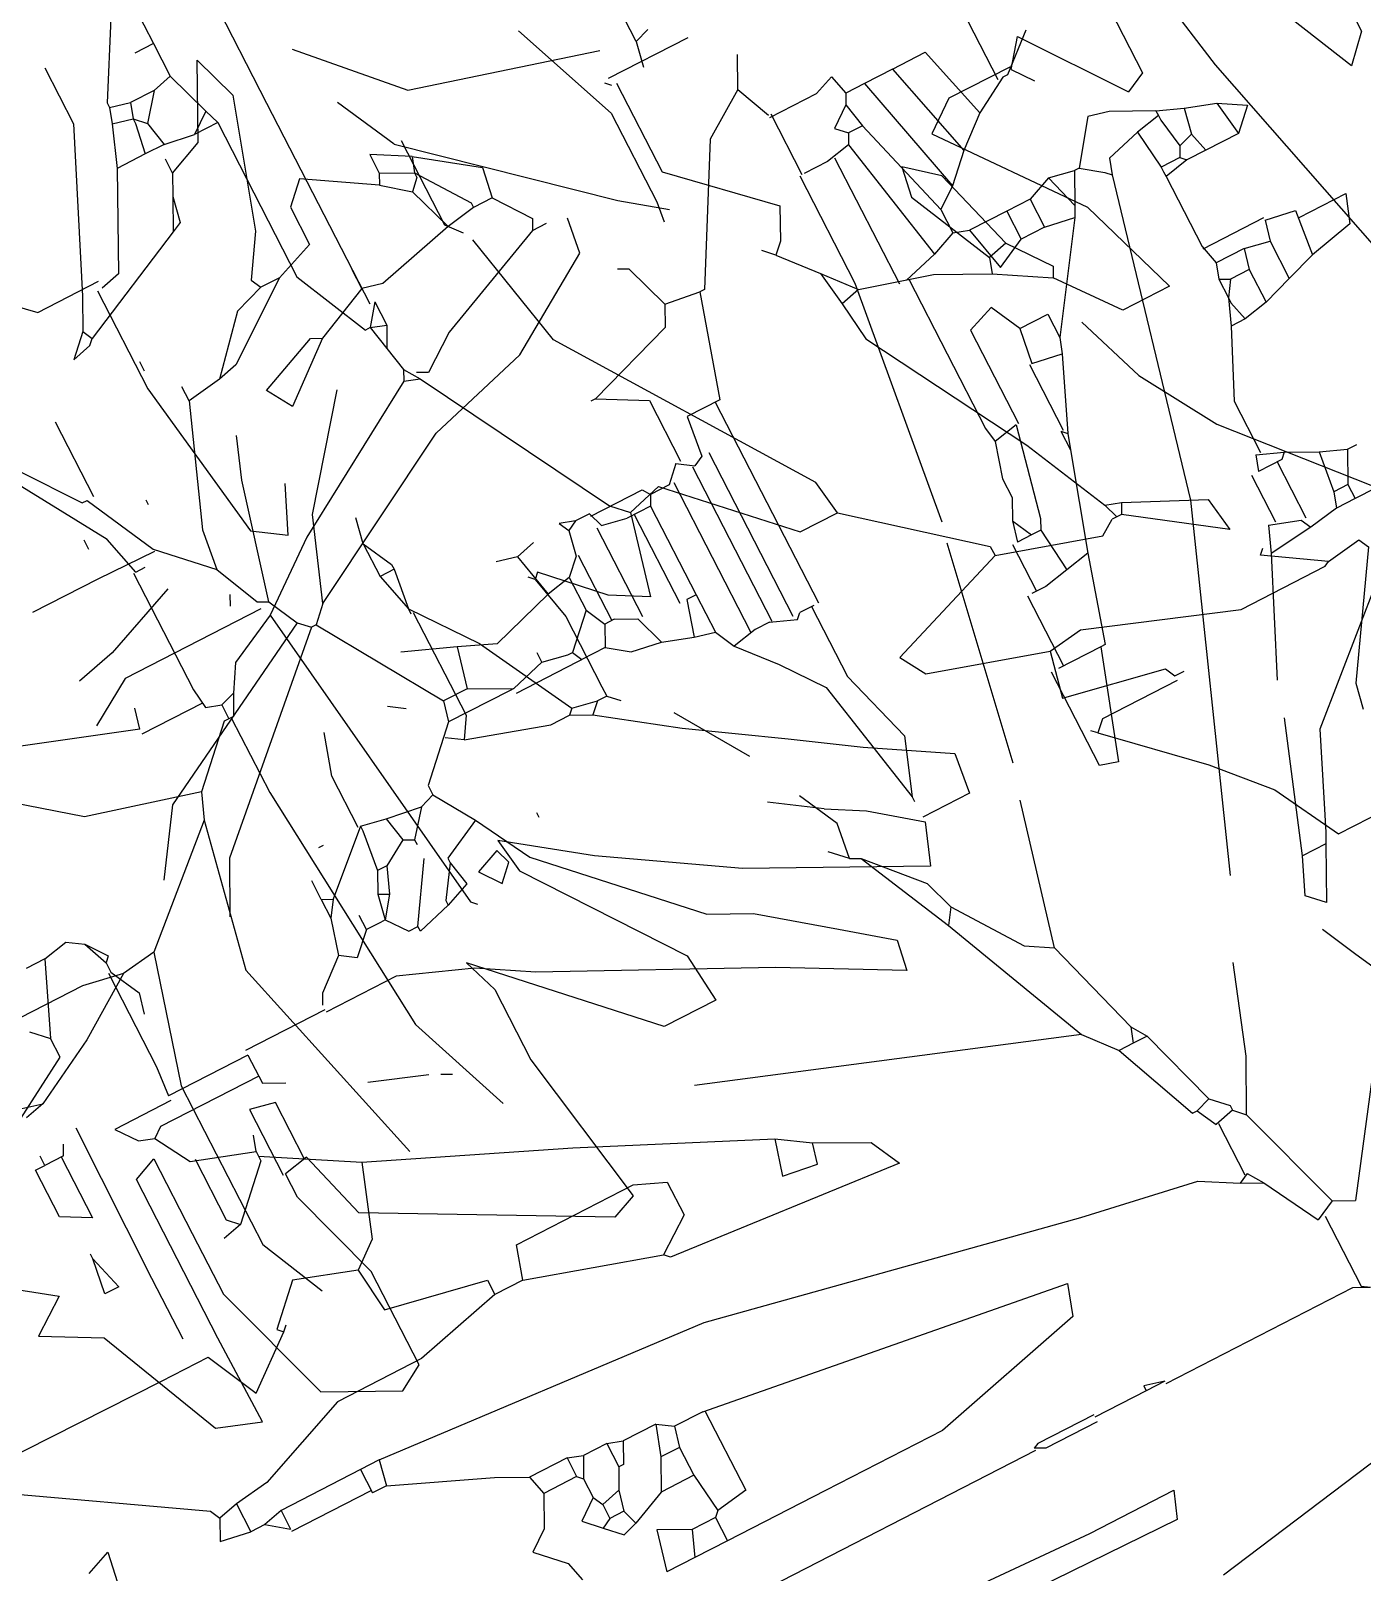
# Model space of a CAD drawing. Header units: metres. Extents: x 1769 to 3632, y 809 to 2652.
# Drawn here: x 2679.2371 to 2679.4365, y 1799.1641 to 1799.395 of the extents above; entities that cross this region are included whole.
import ezdxf

# ---------------------------------------------------------------- set-up
doc = ezdxf.new("R2010")
doc.units = ezdxf.units.M
doc.header["$LTSCALE"] = 10
doc.layers.add('L-PLNT', color=66, linetype='Continuous')
doc.layers.add('Vegetation - Trees', color=64, linetype='Continuous', lineweight=30)

# ---------------------------------------------------------------- blocks, each defined once
blk = doc.blocks.new('GARRA DE LEON')
at = {"layer": 'L-PLNT', "color": 65, "linetype": 'Continuous'}
for p, q in [((1270.3492, 335.3241), (1270.4072, 335.3531)), ((1270.4072, 335.3531), (1270.4279, 335.3406)), ((1270.4279, 335.3406), (1270.4279, 335.2578)), ((1270.2622, 335.3116), (1270.2975, 335.3241)), ((1270.2975, 335.3241), (1270.2964, 335.2495)), ((1270.3161, 335.2205), (1270.3492, 335.3241)), ((1270.2167, 335.2081), (1270.2622, 335.3116)), ((1270.6184, 335.3075), (1270.4403, 335.2122)), ((1270.6163, 335.1667), (1270.6391, 335.2992)), ((1270.6391, 335.2992), (1270.6184, 335.3075)), ((1271.2354, 335.2454), (1271.2644, 335.2992)), ((1271.2644, 335.2992), (1271.3059, 335.2992)), ((1270.3616, 335.1998), (1270.3865, 335.2537)), ((1270.4279, 335.2578), (1270.403, 335.1791)), ((1270.2964, 335.2495), (1270.2964, 335.1087)), ((1271.1982, 335.204), (1271.2354, 335.2454)), ((1270.2716, 335.1833), (1270.2716, 335.2371)), ((1270.3161, 335.1667), (1270.3161, 335.2205)), ((1271.3307, 335.1998), (1271.3265, 335.2205)), ((1270.1712, 335.1833), (1270.2167, 335.2081)), ((1270.4403, 335.2122), (1270.4238, 335.1543)), ((1271.1319, 335.1418), (1271.1982, 335.204)), ((1270.3616, 335.059), (1270.3616, 335.1998)), ((1270.7219, 335.1915), (1270.606, 335.0756)), ((1270.7675, 335.1915), (1270.7219, 335.1915)), ((1270.7633, 335.1501), (1270.7675, 335.1915)), ((1271.3887, 335.1087), (1271.3307, 335.1998)), ((1270.2001, 335.1626), (1270.1712, 335.1833)), ((1270.2726, 335.0507), (1270.2716, 335.1833)), ((1270.403, 335.1791), (1270.403, 335.1584)), ((1270.4486, 335.0011), (1270.4983, 335.1874)), ((1270.548, 335.1004), (1270.5811, 335.1874)), ((1270.3161, 335.1004), (1270.3161, 335.1667)), ((1270.6163, 335.1046), (1270.6163, 335.1667)), ((1270.9663, 335.175), (1270.8337, 335.1087)), ((1270.9787, 335.1418), (1270.9663, 335.175)), ((1270.1546, 335.1294), (1270.2001, 335.1626)), ((1270.401, 335.1004), (1270.401, 335.1584)), ((1270.4238, 335.1543), (1270.403, 335.1584)), ((1270.4217, 335.1543), (1270.4217, 335.1046)), ((1270.6764, 335.03), (1270.7633, 335.1501)), ((1270.9414, 335.1129), (1270.9787, 335.1418)), ((1271.1319, 335.1418), (1271.1278, 335.1377)), ((1271.1402, 335.1336), (1271.1319, 335.1418)), ((1271.0201, 335.1377), (1270.9787, 335.1377)), ((1271.0242, 335.1046), (1271.0201, 335.1377)), ((1271.2064, 335.1336), (1271.1402, 335.1336)), ((1271.2023, 335.1211), (1271.2064, 335.1294)), ((1271.2064, 335.1294), (1271.2147, 335.1294)), ((1271.1195, 335.1046), (1271.2023, 335.1211)), ((1270.2964, 335.1087), (1270.3161, 335.1004)), ((1270.4217, 335.1046), (1270.401, 335.1004)), ((1270.606, 335.0756), (1270.6163, 335.1046)), ((1270.8337, 335.1087), (1270.7343, 335.0466)), ((1270.9124, 335.0963), (1270.9414, 335.1129)), ((1270.9124, 335.0963), (1270.9414, 335.1129)), ((1270.9621, 335.0673), (1271.0242, 335.1046)), ((1271.1278, 335.0673), (1271.1195, 335.1046)), ((1271.1568, 335.0632), (1271.2769, 335.1067)), ((1271.2769, 335.1067), (1271.3514, 335.1067)), ((1271.3555, 335.1046), (1271.31, 335.0756)), ((1271.3514, 335.1067), (1271.3555, 335.1046)), ((1271.3555, 335.1046), (1271.3845, 335.1004)), ((1271.3845, 335.1004), (1271.3887, 335.1087)), ((1270.5294, 334.8851), (1270.548, 335.1004)), ((1270.9124, 335.0963), (1270.8752, 335.0714)), ((1270.9124, 335.0342), (1270.9621, 335.0673)), ((1271.0325, 335.0383), (1271.1278, 335.0673)), ((1271.1278, 335.0673), (1271.1568, 335.0632)), ((1271.31, 335.0756), (1271.3141, 335.0714)), ((1271.3265, 334.9679), (1271.4135, 335.0673)), ((1270.3906, 334.9555), (1270.3616, 335.059)), ((1270.7343, 335.0466), (1270.6722, 335.0011)), ((1271.2976, 335.0466), (1271.2272, 334.9969)), ((1271.2934, 335.0176), (1271.2976, 335.0466)), ((1270.5936, 334.7609), (1270.6308, 335.0342)), ((1270.6308, 335.0342), (1270.635, 335.0383)), ((1270.842, 334.9886), (1270.9124, 335.0342)), ((1271.0201, 335.0176), (1271.0325, 335.0383)), ((1270.2581, 335.0218), (1270.2416, 335.0259)), ((1270.2416, 335.0176), (1270.2581, 335.0218)), ((1270.312, 334.9928), (1270.2581, 335.0218)), ((1270.6722, 335.0011), (1270.6764, 335.03)), ((1271.1236, 334.9803), (1271.0201, 335.0176)), ((1271.2313, 334.9886), (1271.2934, 335.0176)), ((1270.4735, 334.881), (1270.4486, 335.0011)), ((1271.1236, 334.9803), (1271.2064, 335.0052)), ((1271.2064, 335.0052), (1271.2189, 334.9969)), ((1271.2189, 334.9845), (1271.223, 334.9969)), ((1271.223, 334.9969), (1271.2189, 334.9969)), ((1271.2272, 334.9969), (1271.223, 334.9969)), ((1271.2313, 334.9886), (1271.2272, 334.9969)), ((1270.3616, 334.9596), (1270.312, 334.9928)), ((1270.7841, 334.9472), (1270.842, 334.9886)), ((1271.1857, 334.9141), (1271.2189, 334.9845)), ((1271.2189, 334.9845), (1271.2313, 334.9886)), ((1271.0284, 334.8934), (1271.1236, 334.9721)), ((1271.1236, 334.9721), (1271.1236, 334.9803)), ((1270.3616, 334.9596), (1270.3285, 334.9534)), ((1270.3906, 334.9555), (1270.3616, 334.9596)), ((1271.2893, 334.9058), (1271.3265, 334.9679)), ((1270.3285, 334.9534), (1270.2622, 334.9534)), ((1270.4735, 334.881), (1270.3906, 334.9555)), ((1270.7675, 334.9389), (1270.7841, 334.9472)), ((1270.7923, 334.9389), (1270.7841, 334.9472)), ((1270.8006, 334.9389), (1270.8089, 334.9472)), ((1270.6847, 334.9182), (1270.7509, 334.9389)), ((1270.7302, 334.8561), (1270.7716, 334.9348)), ((1270.7509, 334.9389), (1270.7675, 334.9389)), ((1270.7716, 334.9348), (1270.7675, 334.9389)), ((1270.7716, 334.9348), (1270.7923, 334.9389)), ((1270.8006, 334.9389), (1270.7923, 334.9389)), ((1270.8006, 334.9306), (1270.8006, 334.9389)), ((1270.8006, 334.8685), (1270.8006, 334.9306)), ((1271.4549, 334.7153), (1271.5088, 334.9306)), ((1270.6847, 334.9182), (1270.6722, 334.9099)), ((1270.695, 334.9017), (1270.6847, 334.9182)), ((1271.1112, 334.7816), (1271.1857, 334.9141)), ((1270.695, 334.8106), (1270.695, 334.9017)), ((1271.2686, 334.8478), (1271.2893, 334.9058)), ((1270.5294, 334.8188), (1270.5294, 334.8851)), ((1270.8669, 334.8851), (1270.8379, 334.8685)), ((1270.8834, 334.8188), (1270.8669, 334.8851)), ((1270.9124, 334.8106), (1270.9953, 334.8934)), ((1270.9953, 334.8934), (1271.0284, 334.8934)), ((1271.0284, 334.8934), (1271.0242, 334.8644)), ((1270.4818, 334.8602), (1270.4735, 334.881)), ((1270.7923, 334.8313), (1270.8006, 334.8685)), ((1270.8379, 334.8685), (1270.7965, 334.8271)), ((1271.0242, 334.8644), (1270.8917, 334.6698)), ((1270.4818, 334.8602), (1270.3906, 334.8354)), ((1270.5232, 334.8188), (1270.4818, 334.8602)), ((1270.6929, 334.8064), (1270.7302, 334.8561)), ((1271.3017, 334.854), (1271.2644, 334.8064)), ((1271.3431, 334.854), (1271.3017, 334.854)), ((1271.3141, 334.7691), (1271.3431, 334.854)), ((1270.3906, 334.8354), (1270.254, 334.7277)), ((1270.7923, 334.8313), (1270.7882, 334.8271)), ((1270.7965, 334.8271), (1270.7923, 334.8313)), ((1270.5273, 334.8188), (1270.5232, 334.8188)), ((1270.5273, 334.8064), (1270.5273, 334.8188)), ((1270.5314, 334.8188), (1270.5273, 334.8188)), ((1270.5397, 334.8023), (1270.5314, 334.8188)), ((1270.871, 334.8064), (1270.8834, 334.8188)), ((1270.8834, 334.8188), (1270.9124, 334.8106)), ((1270.5128, 334.7857), (1270.5149, 334.8023)), ((1270.5149, 334.8023), (1270.5273, 334.8064)), ((1270.5397, 334.8023), (1270.5273, 334.8064)), ((1270.5522, 334.7816), (1270.5397, 334.8023)), ((1270.6847, 334.7733), (1270.6929, 334.8064)), ((1270.6929, 334.8064), (1270.6929, 334.8106)), ((1270.6971, 334.7733), (1270.6929, 334.8064)), ((1270.7841, 334.649), (1270.871, 334.8064)), ((1271.223, 334.7816), (1271.2644, 334.8064)), ((1271.2686, 334.7981), (1271.2644, 334.8064)), ((1270.461, 334.794), (1270.3534, 334.7567)), ((1270.461, 334.7981), (1270.5149, 334.7981)), ((1270.461, 334.794), (1270.4652, 334.7774)), ((1271.2437, 334.765), (1271.2686, 334.7981)), ((1270.5128, 334.6822), (1270.5128, 334.7857)), ((1270.5936, 334.7609), (1270.5522, 334.7816)), ((1271.1071, 334.7484), (1271.1112, 334.7816)), ((1271.1816, 334.7609), (1271.223, 334.7816)), ((1271.2272, 334.7691), (1271.223, 334.7816)), ((1270.6847, 334.7443), (1270.6847, 334.7733)), ((1270.6971, 334.7733), (1270.6847, 334.7733)), ((1270.6847, 334.7443), (1270.6971, 334.7691)), ((1270.6971, 334.7691), (1270.6971, 334.7733)), ((1271.194, 334.6987), (1271.2272, 334.7691)), ((1271.2437, 334.765), (1271.223, 334.6946)), ((1271.2437, 334.765), (1271.2272, 334.7691)), ((1271.2313, 334.6615), (1271.3141, 334.7691)), ((1271.5502, 334.765), (1271.5253, 334.7112)), ((1271.5698, 334.7443), (1271.5502, 334.765)), ((1270.6474, 334.7194), (1270.5936, 334.7609)), ((1271.1236, 334.7443), (1271.1816, 334.7609)), ((1270.5728, 334.7319), (1270.5687, 334.7402)), ((1270.6847, 334.7443), (1270.6888, 334.7236)), ((1271.1029, 334.7194), (1271.1071, 334.7484)), ((1271.1029, 334.7194), (1271.1236, 334.7443)), ((1271.1236, 334.7443), (1271.1071, 334.7484)), ((1271.5698, 334.7029), (1271.5698, 334.7443)), ((1270.7716, 334.6449), (1270.6474, 334.7194)), ((1271.0781, 334.6905), (1271.1029, 334.7194)), ((1271.4301, 334.5786), (1271.4549, 334.7153)), ((1270.6101, 334.6946), (1270.635, 334.7112)), ((1270.635, 334.7112), (1270.6515, 334.6739)), ((1271.3265, 334.6242), (1271.3845, 334.7029)), ((1271.4011, 334.6946), (1271.3845, 334.7029)), ((1271.4011, 334.6946), (1271.3845, 334.7029)), ((1270.5894, 334.5579), (1270.6101, 334.6946)), ((1271.0781, 334.6905), (1271.0698, 334.6822)), ((1271.0864, 334.6822), (1271.0781, 334.6905)), ((1271.1982, 334.6739), (1271.194, 334.6987)), ((1271.223, 334.6946), (1271.1982, 334.6739)), ((1271.4011, 334.5828), (1271.4011, 334.6946)), ((1270.5149, 334.6822), (1270.5066, 334.649)), ((1270.5149, 334.6822), (1270.5232, 334.6822)), ((1271.0988, 334.6573), (1271.0864, 334.6822)), ((1270.8917, 334.6698), (1270.871, 334.5704)), ((1271.0284, 334.5911), (1271.0988, 334.6573)), ((1271.2561, 334.6428), (1271.2313, 334.6615)), ((1271.31, 334.6449), (1271.3224, 334.6615)), ((1270.5066, 334.649), (1270.4238, 334.5124)), ((1270.49, 334.6408), (1270.49, 334.649)), ((1270.7716, 334.6449), (1270.7841, 334.649)), ((1270.7758, 334.6366), (1270.7716, 334.6449)), ((1270.7758, 334.6366), (1270.7841, 334.649)), ((1271.31, 334.6428), (1271.2561, 334.6428)), ((1271.31, 334.6449), (1271.3265, 334.6242)), ((1270.7716, 334.6159), (1270.7758, 334.6366)), ((1270.987, 334.5952), (1271.0201, 334.6201)), ((1270.7675, 334.5952), (1270.7716, 334.6159)), ((1270.7799, 334.5994), (1270.7716, 334.6159)), ((1270.7343, 334.5331), (1270.7633, 334.5952)), ((1270.7675, 334.5952), (1270.7633, 334.5952)), ((1270.7675, 334.5952), (1270.7799, 334.5994)), ((1270.7799, 334.5786), (1270.7675, 334.5952)), ((1270.7799, 334.5786), (1270.7799, 334.5994)), ((1270.8503, 334.4751), (1270.987, 334.5952)), ((1271.0284, 334.5124), (1271.0284, 334.5911)), ((1270.7758, 334.5786), (1270.7758, 334.4006)), ((1270.5894, 334.471), (1270.5894, 334.5579)), ((1270.8565, 334.5497), (1270.8669, 334.5621)), ((1270.8565, 334.4751), (1270.8565, 334.5497)), ((1270.7343, 334.3964), (1270.7343, 334.5331)), ((1271.0242, 334.5124), (1271.0201, 334.5082)), ((1271.0946, 334.5062), (1271.0242, 334.5062)), ((1270.8503, 334.4751), (1270.8255, 334.4254)), ((1270.8793, 334.442), (1271.0284, 334.4834)), ((1270.5066, 334.4337), (1270.5397, 334.4648)), ((1270.5397, 334.4648), (1270.5936, 334.4648)), ((1270.6101, 334.4668), (1270.5936, 334.471)), ((1270.6474, 334.3923), (1270.6101, 334.4668)), ((1270.813, 334.3716), (1270.8793, 334.442)), ((1270.7758, 334.4006), (1270.7758, 334.2929)), ((1270.6598, 334.3592), (1270.6474, 334.3923)), ((1270.6722, 334.3923), (1270.6474, 334.3923)), ((1270.6764, 334.3674), (1270.6722, 334.3923)), ((1270.6888, 334.3923), (1270.6722, 334.3923)), ((1270.6847, 334.3716), (1270.6888, 334.3923)), ((1270.6888, 334.3923), (1270.7136, 334.3964)), ((1270.7302, 334.384), (1270.7136, 334.3964)), ((1270.7343, 334.3964), (1270.7136, 334.3964)), ((1270.7302, 334.384), (1270.7343, 334.3964)), ((1270.7178, 334.3467), (1270.7302, 334.384)), ((1270.6598, 334.3592), (1270.6764, 334.3633)), ((1270.6764, 334.3633), (1270.6847, 334.3716)), ((1270.6764, 334.3633), (1270.6764, 334.3674)), ((1270.6805, 334.3509), (1270.6764, 334.3633)), ((1270.7012, 334.3509), (1270.6847, 334.3716)), ((1270.6639, 334.3467), (1270.6598, 334.3592)), ((1270.6639, 334.3467), (1270.6805, 334.3509)), ((1270.7012, 334.3509), (1270.6805, 334.3509)), ((1270.7178, 334.3467), (1270.7012, 334.3509)), ((1270.6639, 334.3426), (1270.6639, 334.3467)), ((1270.6971, 334.2846), (1270.6639, 334.3426)), ((1270.7178, 334.3177), (1270.7178, 334.3467)), ((1270.7178, 334.3177), (1270.7012, 334.3177)), ((1270.7178, 334.2846), (1270.7178, 334.3177)), ((1272.1134, 334.0154), (1271.9477, 334.0444)), ((1271.9353, 333.9885), (1271.7655, 333.9854)), ((1271.9436, 333.9668), (1271.9353, 333.9885)), ((1271.6744, 333.9595), (1271.869, 333.9668)), ((1271.869, 333.9668), (1271.9436, 333.9668)), ((1271.8608, 333.8891), (1271.517, 333.8891)), ((1271.869, 333.8912), (1271.8608, 333.8871)), ((1271.9146, 333.8912), (1271.869, 333.8912)), ((1271.9767, 333.8891), (1272.1423, 333.8891)), ((1272.1423, 333.8891), (1272.1548, 333.8953)), ((1272.1486, 333.8912), (1272.1548, 333.8953)), ((1272.1486, 333.8291), (1272.1486, 333.8912)), ((1271.8649, 333.885), (1271.8608, 333.8871)), ((1271.9146, 333.885), (1271.8649, 333.885)), ((1271.9601, 333.8871), (1271.9146, 333.8871)), ((1271.9767, 333.8871), (1271.9601, 333.8871)), ((1271.9767, 333.8871), (1271.9601, 333.8829)), ((1271.9601, 333.8829), (1271.9601, 333.8871)), ((1271.5667, 333.8084), (1271.5584, 333.8415)), ((1271.5833, 333.8415), (1271.5584, 333.8415)), ((1271.5916, 333.8208), (1271.5833, 333.8415)), ((1271.6123, 333.8415), (1271.5833, 333.8415)), ((1271.6992, 333.8415), (1271.6123, 333.8415)), ((1271.6123, 333.8208), (1271.6123, 333.8415)), ((1271.8028, 333.8415), (1271.6992, 333.8415)), ((1271.9353, 333.8084), (1271.8028, 333.8415)), ((1272.1175, 333.7835), (1272.1423, 333.8291)), ((1272.1589, 333.8208), (1272.1423, 333.8291)), ((1272.1589, 333.8208), (1272.1755, 333.8291)), ((1272.2417, 333.7338), (1272.1755, 333.8291)), ((1271.4922, 333.8001), (1271.4963, 333.8167)), ((1271.5916, 333.8208), (1271.5667, 333.8084)), ((1271.6123, 333.8208), (1271.5916, 333.8208)), ((1271.6164, 333.8167), (1271.6123, 333.8208)), ((1271.6123, 333.7835), (1271.6164, 333.8167)), ((1271.6433, 333.8125), (1271.6164, 333.8167)), ((1272.1299, 333.7297), (1272.1589, 333.8208)), ((1271.6433, 333.7421), (1271.6433, 333.8125)), ((1271.9436, 333.7835), (1271.9353, 333.8084)), ((1271.4715, 333.7794), (1271.4922, 333.8001)), ((1271.5295, 333.7877), (1271.5419, 333.8001)), ((1271.5419, 333.8001), (1271.5543, 333.796)), ((1271.5502, 333.7835), (1271.5543, 333.796)), ((1271.5833, 333.7835), (1271.5543, 333.796)), ((1271.488, 333.767), (1271.4715, 333.7794)), ((1271.517, 333.7753), (1271.5295, 333.7877)), ((1271.5378, 333.7835), (1271.5295, 333.7877)), ((1271.5378, 333.7711), (1271.5378, 333.7835)), ((1271.5502, 333.7835), (1271.5378, 333.7835)), ((1271.5543, 333.767), (1271.5502, 333.7835)), ((1271.5957, 333.7587), (1271.5833, 333.7835)), ((1271.6123, 333.7835), (1271.5833, 333.7835)), ((1271.6123, 333.7587), (1271.6123, 333.7835)), ((1271.6413, 333.7421), (1271.9436, 333.7835)), ((1272.1009, 333.7753), (1272.1175, 333.7835)), ((1272.1092, 333.7711), (1272.1175, 333.7835)), ((1271.5005, 333.7421), (1271.488, 333.767)), ((1271.5336, 333.7628), (1271.517, 333.7753)), ((1271.5336, 333.7628), (1271.5378, 333.7711)), ((1271.5543, 333.767), (1271.5378, 333.7711)), ((1271.5626, 333.7504), (1271.5543, 333.767)), ((1272.0719, 333.7587), (1272.1009, 333.7753)), ((1272.1092, 333.7711), (1272.1009, 333.7753)), ((1272.1072, 333.7256), (1272.1072, 333.7711)), ((1271.5336, 333.7463), (1271.5336, 333.7628)), ((1271.604, 333.7338), (1271.5957, 333.7587)), ((1271.6123, 333.7587), (1271.5957, 333.7587)), ((1271.6164, 333.7421), (1271.6123, 333.7587)), ((1271.9767, 333.7421), (1272.0719, 333.7587)), ((1271.4963, 333.7256), (1271.5005, 333.7421)), ((1271.5295, 333.7421), (1271.5005, 333.7421)), ((1271.5295, 333.7421), (1271.5336, 333.7463)), ((1271.5295, 333.7256), (1271.5295, 333.7421)), ((1271.5419, 333.7297), (1271.5336, 333.7463)), ((1271.5626, 333.7297), (1271.5626, 333.7504)), ((1271.5667, 333.7504), (1271.5626, 333.7504)), ((1271.575, 333.7338), (1271.5667, 333.7504)), ((1271.604, 333.7338), (1271.6164, 333.7421)), ((1271.6413, 333.7421), (1271.6164, 333.7421)), ((1271.6744, 333.68), (1271.9767, 333.7421)), ((1271.5626, 333.7297), (1271.575, 333.7338)), ((1271.604, 333.7338), (1271.575, 333.7338)), ((1271.4715, 333.7131), (1271.4963, 333.7256)), ((1271.5295, 333.7256), (1271.4963, 333.7256)), ((1271.5295, 333.7256), (1271.5419, 333.7297)), ((1271.5626, 333.7297), (1271.5419, 333.7297)), ((1272.0968, 333.709), (1272.1051, 333.7256)), ((1272.1217, 333.7214), (1272.1051, 333.7256)), ((1272.1217, 333.7214), (1272.1299, 333.7297)), ((1272.1217, 333.7173), (1272.1217, 333.7214)), ((1272.1299, 333.7297), (1272.1507, 333.6883)), ((1271.3928, 333.68), (1271.4715, 333.7131)), ((1272.0637, 333.6386), (1272.0927, 333.709)), ((1272.0927, 333.709), (1272.0968, 333.709)), ((1272.1092, 333.7049), (1272.0968, 333.709)), ((1272.1092, 333.7049), (1272.1217, 333.7173)), ((1272.0885, 333.6386), (1272.1092, 333.7049)), ((1272.1507, 333.6883), (1272.1755, 333.6179)), ((1271.2934, 333.6634), (1271.31, 333.6759)), ((1271.31, 333.6779), (1271.3804, 333.6779)), ((1271.31, 333.6593), (1271.31, 333.6759)), ((1271.3928, 333.68), (1271.3804, 333.68)), ((1271.3804, 333.6593), (1271.3804, 333.68)), ((1271.397, 333.6593), (1271.3928, 333.68)), ((1271.397, 333.6593), (1271.6744, 333.68)), ((1271.2561, 333.6593), (1271.281, 333.6634)), ((1271.2644, 333.6427), (1271.2561, 333.6593)), ((1271.281, 333.6386), (1271.281, 333.6634)), ((1271.2934, 333.6634), (1271.281, 333.6634)), ((1271.31, 333.6593), (1271.2934, 333.6634)), ((1271.3804, 333.6593), (1271.31, 333.6593)), ((1271.397, 333.6593), (1271.3804, 333.6593)), ((1271.1733, 333.6262), (1271.1692, 333.651)), ((1271.1153, 333.5433), (1271.2603, 333.6345)), ((1271.1526, 333.6345), (1271.1733, 333.6262)), ((1271.2603, 333.6345), (1271.2644, 333.6427)), ((1271.281, 333.6386), (1271.2644, 333.6427)), ((1271.31, 333.6345), (1271.281, 333.6386)), ((1271.3887, 333.6034), (1271.31, 333.6345)), ((1271.869, 333.6386), (1271.6744, 333.622)), ((1271.8566, 333.6137), (1271.869, 333.6386)), ((1272.043, 333.6137), (1272.0637, 333.6386)), ((1272.0761, 333.6386), (1272.0637, 333.6386)), ((1272.0803, 333.6262), (1272.0761, 333.6386)), ((1272.0885, 333.6386), (1272.0761, 333.6386)), ((1272.0803, 333.6262), (1272.0885, 333.6386)), ((1271.6744, 333.622), (1271.6703, 333.6179)), ((1272.0554, 333.5433), (1272.0803, 333.6262)), ((1271.5626, 333.5848), (1271.6703, 333.6179)), ((1271.6992, 333.5972), (1271.6703, 333.6179)), ((1272.043, 333.6137), (1271.7531, 333.5102)), ((1271.7821, 333.6055), (1271.8111, 333.6096)), ((1271.8111, 333.6096), (1271.8152, 333.593)), ((1271.8152, 333.593), (1271.8566, 333.6137)), ((1271.9891, 333.4895), (1272.043, 333.6137)), ((1272.2625, 333.6096), (1272.25, 333.5972)), ((1272.2832, 333.5682), (1272.2625, 333.6096)), ((1271.4632, 333.6034), (1271.3887, 333.6034)), ((1271.5378, 333.5848), (1271.4632, 333.6034)), ((1271.6992, 333.5682), (1271.6992, 333.5972)), ((1271.7904, 333.5765), (1271.7821, 333.6055)), ((1272.25, 333.5972), (1272.2625, 333.5682)), ((1271.5378, 333.5723), (1271.5378, 333.5848)), ((1271.5626, 333.5848), (1271.5378, 333.5848)), ((1271.5626, 333.5848), (1271.5709, 333.5578)), ((1271.7904, 333.5765), (1271.8152, 333.593)), ((1271.4549, 333.5558), (1271.5378, 333.5723)), ((1271.6454, 333.5102), (1271.7904, 333.5765)), ((1271.3141, 333.5257), (1271.3348, 333.5682)), ((1271.3348, 333.5682), (1271.3763, 333.5351)), ((1271.6744, 333.5578), (1271.6992, 333.5682)), ((1272.2832, 333.5682), (1272.2625, 333.5682)), ((1272.2625, 333.5682), (1272.2997, 333.4647)), ((1272.2873, 333.5599), (1272.2832, 333.5682)), ((1272.3204, 333.4854), (1272.2873, 333.5599)), ((1271.4508, 333.5185), (1271.4549, 333.5558)), ((1271.5709, 333.5578), (1271.6744, 333.5578)), ((1272.3121, 333.2783), (1272.2045, 333.5558)), ((1272.0347, 333.5309), (1272.0554, 333.5433)), ((1272.0554, 333.5433), (1272.0844, 333.4274)), ((1271.1195, 333.5247), (1271.2727, 333.5257)), ((1271.2727, 333.5257), (1271.3141, 333.5257)), ((1271.3721, 333.5309), (1271.3763, 333.5351)), ((1271.4011, 333.5019), (1271.3721, 333.5309)), ((1271.3763, 333.5351), (1271.3804, 333.5309)), ((1271.9974, 333.4771), (1272.0347, 333.5309)), ((1271.4508, 333.5185), (1271.4011, 333.5019)), ((1271.4715, 333.5019), (1271.4508, 333.5185)), ((1271.4922, 333.444), (1271.4715, 333.5019)), ((1271.4922, 333.444), (1271.6454, 333.5102)), ((1271.9436, 333.5061), (1271.8525, 333.4564)), ((1271.9477, 333.4812), (1271.9436, 333.5061)), ((1271.9519, 333.4108), (1271.9891, 333.4895)), ((1271.9974, 333.4771), (1271.9891, 333.4895)), ((1271.9105, 333.4522), (1271.9477, 333.4812)), ((1271.9891, 333.4522), (1271.9974, 333.4771)), ((1272.4778, 333.3446), (1272.3204, 333.4854)), ((1271.8525, 333.4564), (1271.6827, 333.3736)), ((1271.8566, 333.4108), (1271.9105, 333.4522)), ((1271.9519, 333.4108), (1271.9891, 333.4522)), ((1271.2769, 333.444), (1271.2644, 333.444)), ((1271.2644, 333.444), (1271.2686, 333.415)), ((1271.2686, 333.415), (1271.2769, 333.444)), ((1271.3845, 333.444), (1271.368, 333.4481)), ((1271.3763, 333.4357), (1271.3845, 333.444)), ((1271.4218, 333.4067), (1271.3845, 333.444)), ((1271.4218, 333.4025), (1271.4922, 333.444)), ((1271.3763, 333.3818), (1271.3763, 333.4357)), ((1272.1672, 333.4357), (1272.1527, 333.4315)), ((1272.1527, 333.4315), (1272.1527, 333.3487)), ((1272.1962, 333.3487), (1272.1672, 333.4357)), ((1272.3494, 333.3446), (1272.308, 333.4357)), ((1271.2686, 333.415), (1271.2686, 333.4108)), ((1271.5792, 333.4108), (1271.5874, 333.415)), ((1271.4218, 333.4025), (1271.4218, 333.4067)), ((1271.4218, 333.3984), (1271.4218, 333.4025)), ((1271.5253, 333.3901), (1271.5709, 333.4067)), ((1271.8235, 333.3943), (1271.8566, 333.4108)), ((1271.9436, 333.4067), (1271.9312, 333.3943)), ((1271.9436, 333.4067), (1271.9519, 333.4108)), ((1271.9436, 333.4067), (1271.9477, 333.3777)), ((1271.3721, 333.3818), (1271.4218, 333.3984)), ((1271.4218, 333.3984), (1271.4259, 333.386)), ((1271.72, 333.2907), (1271.8235, 333.3943)), ((1272.0098, 333.386), (1272.0098, 333.3901)), ((1272.1258, 333.2203), (1272.0927, 333.3984)), ((1271.2831, 333.386), (1271.2603, 333.3736)), ((1271.2831, 333.3321), (1271.2831, 333.386)), ((1271.3555, 333.3529), (1271.3721, 333.3818)), ((1271.9477, 333.3777), (1271.9312, 333.3446)), ((1271.9891, 333.2783), (1272.0098, 333.386)), ((1272.0264, 333.3404), (1272.0098, 333.386)), ((1271.2603, 333.3736), (1271.2603, 333.3321)), ((1271.6827, 333.3736), (1271.6413, 333.3487)), ((1271.4508, 333.3529), (1271.4674, 333.3611)), ((1271.3307, 333.3321), (1271.3431, 333.3487)), ((1271.3431, 333.3487), (1271.3555, 333.3529)), ((1271.3638, 333.3466), (1271.3555, 333.3529)), ((1271.4508, 333.3466), (1271.3638, 333.3466)), ((1271.4508, 333.328), (1271.4508, 333.3529)), ((1271.6413, 333.3487), (1271.5833, 333.3259)), ((1272.1962, 333.3487), (1272.1589, 333.3487)), ((1272.1631, 333.2866), (1272.1631, 333.3487)), ((1272.2003, 333.3487), (1272.1962, 333.3487)), ((1272.2211, 333.2783), (1272.2003, 333.3487)), ((1272.3577, 333.3239), (1272.3494, 333.3446)), ((1272.3867, 333.3404), (1272.3494, 333.3446)), ((1271.2603, 333.3321), (1271.2686, 333.3321)), ((1271.2851, 333.3321), (1271.2686, 333.3321)), ((1271.2686, 333.3321), (1271.2686, 333.3239)), ((1271.2851, 333.3321), (1271.2893, 333.3239)), ((1271.3804, 333.3321), (1271.3307, 333.3321)), ((1272.0078, 333.2783), (1272.0264, 333.3404)), ((1272.3577, 333.3239), (1272.3825, 333.3321)), ((1272.3825, 333.3321), (1272.3867, 333.3404)), ((1272.4115, 333.3363), (1272.3867, 333.3404)), ((1272.3867, 333.2825), (1272.3867, 333.3321)), ((1272.4157, 333.3239), (1272.4115, 333.3363)), ((1272.4281, 333.3363), (1272.4115, 333.3363)), ((1272.4695, 333.3363), (1272.4281, 333.3363)), ((1272.4281, 333.3239), (1272.4281, 333.3363)), ((1271.4508, 333.328), (1271.3804, 333.328)), ((1271.3825, 333.3032), (1271.3804, 333.328)), ((1271.5212, 333.3239), (1271.4508, 333.3239)), ((1271.5833, 333.3259), (1271.5212, 333.3259)), ((1271.5253, 333.3114), (1271.5212, 333.3197)), ((1272.3639, 333.2825), (1272.3639, 333.3239)), ((1272.4198, 333.2907), (1272.4157, 333.3239)), ((1272.4281, 333.3239), (1272.4157, 333.3239)), ((1272.4405, 333.299), (1272.4281, 333.3239)), ((1271.5502, 333.2907), (1271.5253, 333.3114)), ((1271.3825, 333.2203), (1271.3825, 333.3032)), ((1271.5626, 333.299), (1271.5502, 333.2907)), ((1271.5792, 333.2825), (1271.5626, 333.299)), ((1271.5957, 333.2825), (1271.6082, 333.299)), ((1271.6082, 333.299), (1271.6164, 333.299)), ((1271.6454, 333.2949), (1271.6164, 333.3032)), ((1271.6164, 333.3032), (1271.6164, 333.299)), ((1271.6164, 333.299), (1271.6454, 333.2535)), ((1271.6661, 333.2866), (1271.6454, 333.2949)), ((1271.6454, 333.2907), (1271.6454, 333.2949)), ((1271.6786, 333.2825), (1271.691, 333.299)), ((1271.691, 333.299), (1271.7034, 333.2866)), ((1271.8732, 333.241), (1271.9105, 333.299)), ((1272.4198, 333.2907), (1272.4405, 333.299)), ((1272.4405, 333.299), (1272.4488, 333.299)), ((1271.2686, 333.2907), (1271.3183, 333.2617)), ((1271.5584, 333.2617), (1271.5502, 333.2907)), ((1271.5916, 333.2825), (1271.5792, 333.2825)), ((1271.5792, 333.2825), (1271.5792, 333.27)), ((1271.5957, 333.2825), (1271.5916, 333.2825)), ((1271.5999, 333.2617), (1271.5957, 333.2825)), ((1271.6082, 333.2659), (1271.5957, 333.2825)), ((1271.662, 333.2659), (1271.6454, 333.2907)), ((1271.662, 333.2659), (1271.6661, 333.2866)), ((1271.6992, 333.2742), (1271.6786, 333.2825)), ((1271.6951, 333.2452), (1271.72, 333.2907)), ((1271.7034, 333.2866), (1271.6992, 333.2742)), ((1272.1796, 333.2866), (1272.1672, 333.2866)), ((1272.1713, 333.2452), (1272.1713, 333.2866)), ((1272.2003, 333.2825), (1272.1796, 333.2866)), ((1272.1962, 333.2452), (1272.2003, 333.2825)), ((1272.2211, 333.2783), (1272.2003, 333.2825)), ((1272.3743, 333.27), (1272.3701, 333.2825)), ((1272.3908, 333.2825), (1272.3701, 333.2825)), ((1272.395, 333.2783), (1272.3908, 333.2825)), ((1272.395, 333.2783), (1272.4198, 333.2907)), ((1271.9643, 333.2452), (1271.9891, 333.2783)), ((1272.0078, 333.2162), (1272.0078, 333.2783)), ((1272.2459, 333.1996), (1272.2211, 333.2783)), ((1272.3743, 333.0216), (1272.3121, 333.2783)), ((1272.3743, 333.27), (1272.395, 333.2783)), ((1272.3784, 333.2245), (1272.3784, 333.27)), ((1271.3183, 333.2617), (1271.3183, 333.2452)), ((1271.397, 333.2452), (1271.3928, 333.2617)), ((1271.5584, 333.2452), (1271.5584, 333.2617)), ((1271.5667, 333.2493), (1271.5584, 333.2617)), ((1271.5999, 333.2617), (1271.6082, 333.2659)), ((1271.6082, 333.2452), (1271.5999, 333.2617)), ((1271.6164, 333.2452), (1271.6082, 333.2659)), ((1271.662, 333.2617), (1271.662, 333.2659)), ((1271.6951, 333.2452), (1271.662, 333.2617)), ((1271.7407, 333.2617), (1271.7407, 333.2659)), ((1271.3059, 333.2328), (1271.3183, 333.2452)), ((1271.3431, 333.1872), (1271.3183, 333.2452)), ((1271.3845, 333.2203), (1271.397, 333.2452)), ((1271.5584, 333.2452), (1271.5667, 333.2493)), ((1271.5584, 333.2452), (1271.5584, 333.2286)), ((1271.6123, 333.2079), (1271.5667, 333.2493)), ((1271.6123, 333.2121), (1271.6082, 333.2452)), ((1271.6164, 333.2452), (1271.6082, 333.2452)), ((1271.6371, 333.2328), (1271.6164, 333.2452)), ((1271.6744, 333.2121), (1271.6951, 333.2452)), ((1271.9394, 333.2162), (1271.9643, 333.2452)), ((1272.1796, 333.2286), (1272.1755, 333.2452)), ((1272.1879, 333.2452), (1272.1755, 333.2452)), ((1272.1796, 333.2286), (1272.1879, 333.2452)), ((1272.1962, 333.2452), (1272.1879, 333.2452)), ((1272.2003, 333.2369), (1272.1962, 333.2452)), ((1271.633, 333.2121), (1271.6371, 333.2328)), ((1271.6371, 333.2328), (1271.6454, 333.2369)), ((1271.6454, 333.2369), (1271.6454, 333.241)), ((1271.662, 333.2162), (1271.6454, 333.2369)), ((1272.2169, 333.1624), (1272.2003, 333.2369)), ((1271.3845, 333.2121), (1271.3845, 333.2203)), ((1271.5088, 333.1831), (1271.488, 333.2245)), ((1271.9726, 333.2121), (1271.9933, 333.2203)), ((1271.9933, 333.2203), (1271.9974, 333.2162)), ((1272.1879, 333.2121), (1272.1796, 333.2286)), ((1272.4033, 333.1706), (1272.3784, 333.2245)), ((1271.3763, 333.1913), (1271.3845, 333.2121)), ((1271.3763, 333.1913), (1271.3887, 333.2079)), ((1271.3887, 333.2079), (1271.3845, 333.2121)), ((1271.5792, 333.2079), (1271.575, 333.2079)), ((1271.6102, 333.2079), (1271.6102, 333.1624)), ((1271.6123, 333.2079), (1271.633, 333.2121)), ((1271.6123, 333.2079), (1271.6123, 333.2121)), ((1271.633, 333.2121), (1271.662, 333.2162)), ((1271.6744, 333.2121), (1271.662, 333.2162)), ((1271.6744, 333.2038), (1271.6744, 333.2121)), ((1271.9312, 333.1996), (1271.9394, 333.2162)), ((1271.9601, 333.2121), (1271.9394, 333.2162)), ((1271.956, 333.0795), (1271.956, 333.2121)), ((1271.9726, 333.2121), (1271.9601, 333.2121)), ((1271.9747, 333.0754), (1271.9747, 333.2121)), ((1271.9912, 333.0712), (1271.9912, 333.2162)), ((1272.0098, 333.2162), (1271.9974, 333.2162)), ((1272.014, 333.0381), (1272.014, 333.2162)), ((1272.1879, 333.1955), (1272.1879, 333.2121)), ((1272.1879, 333.1955), (1272.1879, 333.2121)), ((1271.7117, 333.1665), (1271.6744, 333.2038)), ((1271.8898, 333.1872), (1271.9146, 333.1955)), ((1271.9146, 333.1955), (1271.9312, 333.1996)), ((1271.9229, 333.1665), (1271.9146, 333.1955)), ((1271.9312, 333.1665), (1271.9312, 333.1996)), ((1272.1548, 333.005), (1272.1299, 333.2038)), ((1272.1962, 333.1665), (1272.1879, 333.1955)), ((1272.2459, 333.1831), (1272.2459, 333.1996)), ((1272.25, 333.1872), (1272.2459, 333.1996)), ((1271.3431, 333.1872), (1271.3265, 333.1872)), ((1271.3431, 333.1872), (1271.3638, 333.1831)), ((1271.3638, 333.1831), (1271.3763, 333.1913)), ((1271.6496, 333.0505), (1271.5088, 333.1831)), ((1271.8484, 333.1706), (1271.8649, 333.1831)), ((1271.8649, 333.1831), (1271.8898, 333.1872)), ((1271.8815, 333.1624), (1271.8898, 333.1872)), ((1272.2459, 333.1831), (1272.25, 333.1872)), ((1272.248, 333.1251), (1272.248, 333.1831)), ((1272.2749, 333.1292), (1272.25, 333.1872)), ((1271.488, 333.1251), (1271.4549, 333.1748)), ((1271.7696, 333.1706), (1271.8235, 333.1706)), ((1271.8235, 333.1624), (1271.8276, 333.1706)), ((1271.8235, 333.1706), (1271.8276, 333.1706)), ((1271.8484, 333.1706), (1271.8276, 333.1706)), ((1271.8566, 333.1541), (1271.8484, 333.1706)), ((1272.4115, 333.1499), (1272.4033, 333.1706)), ((1272.4157, 333.1706), (1272.4033, 333.1706)), ((1272.4115, 333.1541), (1272.4157, 333.1706)), ((1272.4364, 333.1665), (1272.4157, 333.1706)), ((1271.6102, 333.1624), (1271.6206, 333.1292)), ((1271.7158, 333.1499), (1271.7117, 333.1665)), ((1271.7655, 333.1665), (1271.7117, 333.1665)), ((1271.7365, 333.1499), (1271.7696, 333.1665)), ((1271.7696, 333.1665), (1271.7655, 333.1665)), ((1271.7986, 333.1582), (1271.7696, 333.1665)), ((1271.7986, 333.1582), (1271.8194, 333.1624)), ((1271.8194, 333.1624), (1271.8235, 333.1624)), ((1271.8484, 333.1375), (1271.8235, 333.1624)), ((1271.8649, 333.1541), (1271.8815, 333.1624)), ((1271.8856, 333.0837), (1271.8856, 333.1624)), ((1271.9167, 333.0878), (1271.9167, 333.1665)), ((1271.9312, 333.1665), (1271.9229, 333.1665)), ((1271.9312, 333.0878), (1271.9312, 333.1665)), ((1272.1941, 333.1541), (1272.1962, 333.1665)), ((1272.2169, 333.1624), (1272.1962, 333.1665)), ((1272.219, 333.0795), (1272.219, 333.1624)), ((1272.4364, 333.1375), (1272.4364, 333.1665)), ((1272.4612, 333.1582), (1272.4364, 333.1665)), ((1271.6537, 333.0505), (1271.7158, 333.1499)), ((1271.7365, 333.1499), (1271.7158, 333.1499)), ((1271.7448, 333.1168), (1271.7365, 333.1499)), ((1271.7986, 333.1582), (1271.7986, 333.1499)), ((1271.8484, 333.1375), (1271.8566, 333.1541)), ((1271.8649, 333.1541), (1271.8566, 333.1541)), ((1271.8628, 333.0961), (1271.8628, 333.1541)), ((1272.1941, 333.0216), (1272.1941, 333.1541)), ((1272.4115, 333.1499), (1272.4115, 333.1541)), ((1272.4115, 333.1334), (1272.4115, 333.1499)), ((1272.4198, 333.1375), (1272.4115, 333.1499)), ((1272.4861, 333.1499), (1272.4612, 333.1582)), ((1272.4612, 333.1251), (1272.4612, 333.1582)), ((1272.5234, 333.1417), (1272.4861, 333.1499)), ((1272.4902, 333.1127), (1272.4861, 333.1499)), ((1271.6744, 333.1334), (1271.6868, 333.1417)), ((1271.8484, 333.1085), (1271.8484, 333.1375)), ((1272.4115, 333.1334), (1272.4198, 333.1375)), ((1272.4364, 333.1375), (1272.4198, 333.1375)), ((1272.4405, 333.1209), (1272.4364, 333.1375)), ((1272.5316, 333.1189), (1272.5234, 333.1417)), ((1271.6413, 333.0423), (1271.488, 333.1251)), ((1271.7738, 333.1292), (1271.7448, 333.1168)), ((1271.8276, 333.1127), (1271.7738, 333.1292)), ((1272.25, 333.1251), (1272.2749, 333.1292)), ((1272.2542, 333.0961), (1272.25, 333.1251)), ((1272.279, 333.1168), (1272.2749, 333.1292)), ((1272.4157, 333.1209), (1272.4115, 333.1334)), ((1272.4405, 333.1209), (1272.4612, 333.1251)), ((1272.4654, 333.1085), (1272.4612, 333.1251)), ((1271.7448, 333.1168), (1271.7034, 333.1002)), ((1271.8194, 333.0754), (1271.8276, 333.1127)), ((1271.8484, 333.1085), (1271.8276, 333.1127)), ((1272.3329, 333.0381), (1272.279, 333.1168)), ((1272.279, 333.0961), (1272.279, 333.1168)), ((1272.4115, 333.1044), (1272.4157, 333.1209)), ((1272.4405, 333.1209), (1272.4157, 333.1209)), ((1272.4654, 333.1085), (1272.4902, 333.1127)), ((1272.4902, 333.1189), (1272.5316, 333.1189)), ((1271.8608, 333.0961), (1271.8484, 333.1085)), ((1272.4115, 333.1064), (1272.4654, 333.1064)), ((1272.4115, 333.0423), (1272.4115, 333.1044)), ((1271.8649, 333.0754), (1271.8608, 333.0961)), ((1271.8898, 333.0837), (1271.9105, 333.0878)), ((1271.9312, 333.0878), (1271.9105, 333.0878)), ((1271.9353, 333.0795), (1271.9312, 333.0878)), ((1272.2542, 333.0961), (1272.2417, 333.0712)), ((1272.2542, 333.0961), (1272.279, 333.0961)), ((1271.8194, 333.0754), (1271.8028, 333.0712)), ((1271.8194, 333.0754), (1271.8359, 333.0712)), ((1271.8608, 333.0671), (1271.8649, 333.0754)), ((1271.8732, 333.0712), (1271.8649, 333.0754)), ((1271.8856, 333.0712), (1271.8898, 333.0837)), ((1271.8856, 333.0733), (1271.9312, 333.0733)), ((1271.9312, 333.0733), (1271.9353, 333.0795)), ((1271.9519, 333.0795), (1271.9353, 333.0795)), ((1271.9643, 333.0671), (1271.9519, 333.0795)), ((1271.9643, 333.0671), (1271.9767, 333.0754)), ((1271.985, 333.0712), (1271.9767, 333.0754)), ((1272.2417, 333.0712), (1272.219, 333.0795)), ((1271.8732, 333.0712), (1271.8608, 333.0671)), ((1271.8856, 333.0712), (1271.8732, 333.0712)), ((1271.9684, 333.0133), (1271.9684, 333.0671)), ((1271.9891, 333.0381), (1271.985, 333.0712)), ((1271.6413, 333.0423), (1271.6496, 333.0505)), ((1271.6537, 333.0505), (1271.6496, 333.0505)), ((1271.6661, 333.0381), (1271.6537, 333.0505)), ((1271.5005, 333.0195), (1271.4632, 333.0423)), ((1271.6288, 333.0174), (1271.6413, 333.0423)), ((1271.6661, 333.0381), (1271.8069, 332.9594)), ((1271.6661, 333.0381), (1271.691, 332.9719)), ((1272.0181, 333.0381), (1271.9891, 333.0381)), ((1272.043, 332.9553), (1272.0181, 333.0381)), ((1272.2542, 333.0091), (1272.2625, 333.0464)), ((1272.2625, 333.0464), (1272.2873, 333.034)), ((1272.308, 333.034), (1272.3329, 333.0381)), ((1272.337, 333.0298), (1272.3329, 333.0381)), ((1272.4322, 333.0381), (1272.4115, 333.0423)), ((1272.4115, 333.0381), (1272.4115, 333.0423)), ((1272.4115, 333.034), (1272.4115, 333.0381)), ((1272.4281, 333.034), (1272.4322, 333.0381)), ((1272.4488, 333.0381), (1272.4322, 333.0381)), ((1272.4447, 333.0216), (1272.4488, 333.0381)), ((1272.4778, 333.0381), (1272.4488, 333.0381)), ((1272.4736, 333.0091), (1272.4778, 333.0381)), ((1272.4944, 333.0216), (1272.4778, 333.0381)), ((1272.2873, 333.0091), (1272.2873, 333.034)), ((1272.308, 333.034), (1272.2873, 333.034)), ((1272.308, 333.0091), (1272.308, 333.034)), ((1272.3287, 333.0009), (1272.337, 333.0298)), ((1272.3494, 333.005), (1272.337, 333.0298)), ((1272.4074, 333.0009), (1272.4115, 333.034)), ((1272.4281, 333.034), (1272.4115, 333.034)), ((1272.4322, 333.0257), (1272.4281, 333.034)), ((1272.4281, 333.0009), (1272.4322, 333.0257)), ((1272.4447, 333.0216), (1272.4322, 333.0257)), ((1271.6206, 333.0195), (1271.5005, 333.0195)), ((1271.604, 332.976), (1271.6206, 333.0133)), ((1271.6206, 333.0133), (1271.6288, 333.0174)), ((1271.6288, 333.0174), (1271.6537, 332.9222)), ((1271.9312, 332.9926), (1271.9684, 333.0133)), ((1272.1858, 332.9097), (1272.1858, 333.0216)), ((1272.2211, 333.0133), (1272.1921, 333.0216)), ((1272.2003, 332.9056), (1272.2211, 333.0133)), ((1272.2417, 333.005), (1272.2211, 333.0133)), ((1272.3536, 333.005), (1272.3701, 333.0174)), ((1272.3701, 333.0174), (1272.3743, 333.0216)), ((1272.3784, 333.0091), (1272.3743, 333.0216)), ((1272.4488, 333.0009), (1272.4447, 333.0216)), ((1272.4736, 333.0091), (1272.4944, 333.0216)), ((1271.5005, 332.9967), (1271.4674, 333.005)), ((1272.1548, 332.9097), (1272.1548, 333.005)), ((1272.2417, 333.005), (1272.2542, 333.0091)), ((1272.2417, 332.9843), (1272.2417, 333.005)), ((1272.2873, 333.0091), (1272.2542, 333.0091)), ((1272.308, 333.0091), (1272.2873, 333.0091)), ((1272.3287, 333.0009), (1272.308, 333.0091)), ((1272.3287, 333.0009), (1272.3494, 333.005)), ((1272.3536, 333.005), (1272.3494, 333.005)), ((1272.3784, 332.9719), (1272.3536, 333.005)), ((1272.4074, 333.0009), (1272.3784, 333.0091)), ((1272.4281, 332.9967), (1272.4074, 333.0009)), ((1272.4281, 332.9926), (1272.4488, 333.0009)), ((1272.4281, 332.9967), (1272.4281, 333.0009)), ((1272.4488, 333.0009), (1272.4736, 333.0091)), ((1271.5626, 332.9719), (1271.5005, 332.9967)), ((1271.9312, 332.9926), (1271.927, 332.9926)), ((1272.0057, 332.9677), (1271.9312, 332.9926)), ((1272.4281, 332.9926), (1272.395, 332.976)), ((1272.4281, 332.9926), (1272.4281, 332.9967)), ((1271.5667, 332.9387), (1271.604, 332.976)), ((1271.6082, 332.9429), (1271.604, 332.976)), ((1272.2169, 332.8973), (1272.2417, 332.9843)), ((1272.2583, 332.9719), (1272.2417, 332.9843)), ((1272.395, 332.976), (1272.3784, 332.9719)), ((1271.691, 332.9719), (1271.7531, 332.8932)), ((1272.014, 332.9512), (1272.0057, 332.9677)), ((1272.2335, 332.8683), (1272.2583, 332.9719)), ((1272.279, 332.9512), (1272.2583, 332.9719)), ((1271.8069, 332.9594), (1271.8939, 332.9346)), ((1272.014, 332.9512), (1272.043, 332.9553)), ((1272.0471, 332.9553), (1272.043, 332.9553)), ((1272.1051, 332.8518), (1272.0471, 332.9553)), ((1271.517, 332.9398), (1271.4591, 332.9398)), ((1271.5667, 332.9408), (1271.517, 332.9398)), ((1271.6454, 332.8476), (1271.6082, 332.9429)), ((1272.014, 332.9512), (1272.0015, 332.9139)), ((1272.2583, 332.8683), (1272.279, 332.9512)), ((1272.3039, 332.9304), (1272.279, 332.9512)), ((1271.5378, 332.8808), (1271.5667, 332.9387)), ((1271.8939, 332.9346), (1271.9726, 332.8849)), ((1272.2873, 332.8683), (1272.3039, 332.9304)), ((1272.3329, 332.9139), (1272.3039, 332.9304)), ((1271.6537, 332.9222), (1271.6661, 332.889)), ((1271.5792, 332.9015), (1271.5792, 332.9056)), ((1271.8235, 332.9139), (1271.8152, 332.9097)), ((1271.8525, 332.8932), (1271.8235, 332.9139)), ((1272.0015, 332.9139), (1271.9933, 332.9097)), ((1272.1568, 332.8559), (1272.1568, 332.9097)), ((1272.1796, 332.9097), (1272.1589, 332.9097)), ((1272.2003, 332.9056), (1272.1796, 332.9097)), ((1272.2045, 332.8973), (1272.2003, 332.9056)), ((1272.3287, 332.9139), (1272.3287, 332.8518)), ((1272.337, 332.9139), (1272.3329, 332.9139)), ((1272.366, 332.889), (1272.337, 332.9139)), ((1271.9477, 332.8518), (1271.8525, 332.8932)), ((1272.0451, 332.8766), (1272.043, 332.8932)), ((1272.1962, 332.889), (1272.2045, 332.8973)), ((1272.2169, 332.8973), (1272.2045, 332.8973)), ((1272.2128, 332.8766), (1272.2169, 332.8973)), ((1271.5005, 332.8352), (1271.5336, 332.8808)), ((1271.5336, 332.8808), (1271.5378, 332.8808)), ((1271.5439, 332.8808), (1271.5439, 332.8145)), ((1271.7158, 332.889), (1271.7034, 332.8683)), ((1271.7614, 332.8518), (1271.7158, 332.889)), ((1271.9726, 332.8849), (1271.9767, 332.8559)), ((1272.2128, 332.8766), (1272.1962, 332.889)), ((1271.7034, 332.8683), (1271.7531, 332.8476)), ((1272.0451, 332.7979), (1272.0451, 332.8766)), ((1272.2169, 332.8683), (1272.2128, 332.8766)), ((1272.2128, 332.8518), (1272.2169, 332.8683)), ((1272.2335, 332.8683), (1272.2169, 332.8683)), ((1272.2583, 332.8683), (1272.2335, 332.8683)), ((1272.2583, 332.8683), (1272.2873, 332.8683)), ((1272.1424, 332.8269), (1272.1548, 332.8559)), ((1272.1548, 332.858), (1272.1962, 332.858)), ((1272.1962, 332.858), (1272.2128, 332.8518)), ((1271.6744, 332.8435), (1271.6454, 332.8476)), ((1271.6454, 332.8476), (1271.6454, 332.8352)), ((1271.691, 332.8393), (1271.6744, 332.8435)), ((1271.7117, 332.8021), (1271.6744, 332.8435)), ((1271.7531, 332.8476), (1271.7614, 332.8518)), ((1271.8069, 332.8311), (1271.7614, 332.8518)), ((1271.9312, 332.8145), (1271.9519, 332.8435)), ((1271.9519, 332.8435), (1271.9477, 332.8518)), ((1271.9477, 332.8518), (1271.9601, 332.8518)), ((1272.1424, 332.8269), (1272.1051, 332.8518)), ((1271.7531, 332.7938), (1271.691, 332.8393)), ((1271.8235, 332.8352), (1271.8069, 332.8311)), ((1271.8069, 332.8311), (1271.8069, 332.8145)), ((1271.8898, 332.8186), (1271.8235, 332.8352)), ((1271.8773, 332.7814), (1271.8898, 332.8186)), ((1271.9146, 332.8145), (1271.8898, 332.8186)), ((1272.1424, 332.8269), (1272.1548, 332.8021)), ((1271.6247, 332.8021), (1271.6247, 332.8104)), ((1271.8856, 332.7689), (1271.9146, 332.8104)), ((1271.9312, 332.8145), (1271.9146, 332.8145)), ((1271.9146, 332.8104), (1271.9146, 332.8145)), ((1271.9353, 332.7896), (1271.9312, 332.8145)), ((1271.7365, 332.7938), (1271.7117, 332.8021)), ((1271.7324, 332.7855), (1271.7365, 332.7938)), ((1271.7531, 332.7938), (1271.7365, 332.7938)), ((1271.7862, 332.7814), (1271.7531, 332.7938)), ((1272.0098, 332.7068), (1272.0451, 332.7979)), ((1271.7531, 332.7524), (1271.7324, 332.7855)), ((1271.8898, 332.7565), (1271.9353, 332.7896)), ((1271.5957, 332.7607), (1271.5792, 332.7772)), ((1271.5792, 332.7772), (1271.5957, 332.7731)), ((1271.5957, 332.7731), (1271.5999, 332.7689)), ((1271.7862, 332.7482), (1271.7862, 332.7814)), ((1271.8566, 332.7648), (1271.8773, 332.7814)), ((1271.8856, 332.7731), (1271.8773, 332.7814)), ((1271.8856, 332.7689), (1271.8856, 332.7731)), ((1272.0885, 332.7565), (1272.0844, 332.7772)), ((1271.5957, 332.7607), (1271.5999, 332.7689)), ((1271.6082, 332.7358), (1271.5957, 332.7607)), ((1271.6951, 332.7234), (1271.5999, 332.7689)), ((1271.8566, 332.7648), (1271.8028, 332.7317)), ((1271.8608, 332.7565), (1271.8566, 332.7648)), ((1271.8608, 332.7565), (1271.8856, 332.7689)), ((1271.8898, 332.7565), (1271.8856, 332.7689)), ((1271.7862, 332.6488), (1271.7531, 332.7524)), ((1271.8028, 332.7317), (1271.7862, 332.7482)), ((1271.8898, 332.7565), (1271.8608, 332.74)), ((1271.8608, 332.74), (1271.8608, 332.7565)), ((1272.0885, 332.7565), (1272.1009, 332.7524)), ((1272.0885, 332.7565), (1272.0885, 332.7358)), ((1271.6641, 332.6116), (1271.6082, 332.7358)), ((1271.7076, 332.6985), (1271.6951, 332.7234)), ((1271.7034, 332.7192), (1271.6951, 332.7234)), ((1271.7076, 332.6985), (1271.7034, 332.7192)), ((1271.7158, 332.682), (1271.7076, 332.6985)), ((1271.7158, 332.682), (1271.7448, 332.6696)), ((1271.7158, 332.682), (1271.7158, 332.6696)), ((1271.7448, 332.6696), (1271.7738, 332.6116)), ((1271.7738, 332.6116), (1271.7862, 332.6488)), ((1271.6641, 332.5619), (1271.6641, 332.6116))]:
    blk.add_line(p, q, dxfattribs=at)
blk = doc.blocks.new('*U123')
at = {"layer": 'Vegetation - Trees'}
for p, q in [((-5.13, 11.36), (-3.23, 12.04)), ((-4.99, 8.06), (-1.24, 9.4)), ((-4.81, 6.96), (-0.69, 8.43)), ((-4.3, 4.62), (0.4, 6.3)), ((-3.82, 2.85), (1.15, 4.62)), ((-3.82, 2.85), (1.15, 4.62)), ((-3.07, 0.42), (2.11, 2.27)), ((-2.84, -0.28), (2.37, 1.58)), ((-2.84, -0.28), (2.37, 1.58)), ((-2.34, -1.67), (2.87, 0.19)), ((-1.39, -4.07), (3.65, -2.26)), ((-0.03, -7.06), (4.49, -5.44)), ((0.4, -7.9), (4.69, -6.36)), ((2.32, -11.02), (5.18, -10)), ((4.49, -12.56), (4.49, -12.56))]:
    blk.add_line(p, q, dxfattribs=at)
blk.add_ellipse((0, 0), major_axis=(4.49, -12.56), ratio=0.207464, dxfattribs=at)
blk = doc.blocks.new('JUNCO PLANTA')
at = {"layer": 'L-PLNT', "color": 61}
blk.add_spline([(1270.59553, 198.22154), (1270.66949, 198.35342), (1270.75023, 198.4467)], degree=3, dxfattribs=at)
at = {"layer": 'L-PLNT', "color": 39, "true_color": 0x473624, "xscale": -0.001213067589192103, "yscale": 0.001213067589192103, "zscale": 0.001213067589192103, "rotation": 137.3699749386083}
blk.add_blockref('*U123', (1270.46091, 198.41092), dxfattribs=at)

msp = doc.modelspace()

# ---------------------------------------------------------------- block references
at = {"layer": 'L-PLNT', "rotation": 207.1846337181579}
for name, p, xscale, yscale, zscale in [('JUNCO PLANTA', (1143.95628, 1291.34499), -1.25779999621497, 1.25779999621497, 1.25779999621497), ('GARRA DE LEON', (2435.64716, 1745.63386), -0.1898607951434572, 0.1898607951434572, 0.1898607951434572), ('JUNCO PLANTA', (1143.90381, 1290.91088), -1.25779999621497, 1.25779999621497, 1.25779999621497), ('GARRA DE LEON', (2435.62335, 1745.25161), -0.1898607951434572, 0.1898607951434572, 0.1898607951434572)]:
    msp.add_blockref(name, p, dxfattribs=dict(at, xscale=xscale, yscale=yscale, zscale=zscale))

doc.saveas('drawing.dxf')
